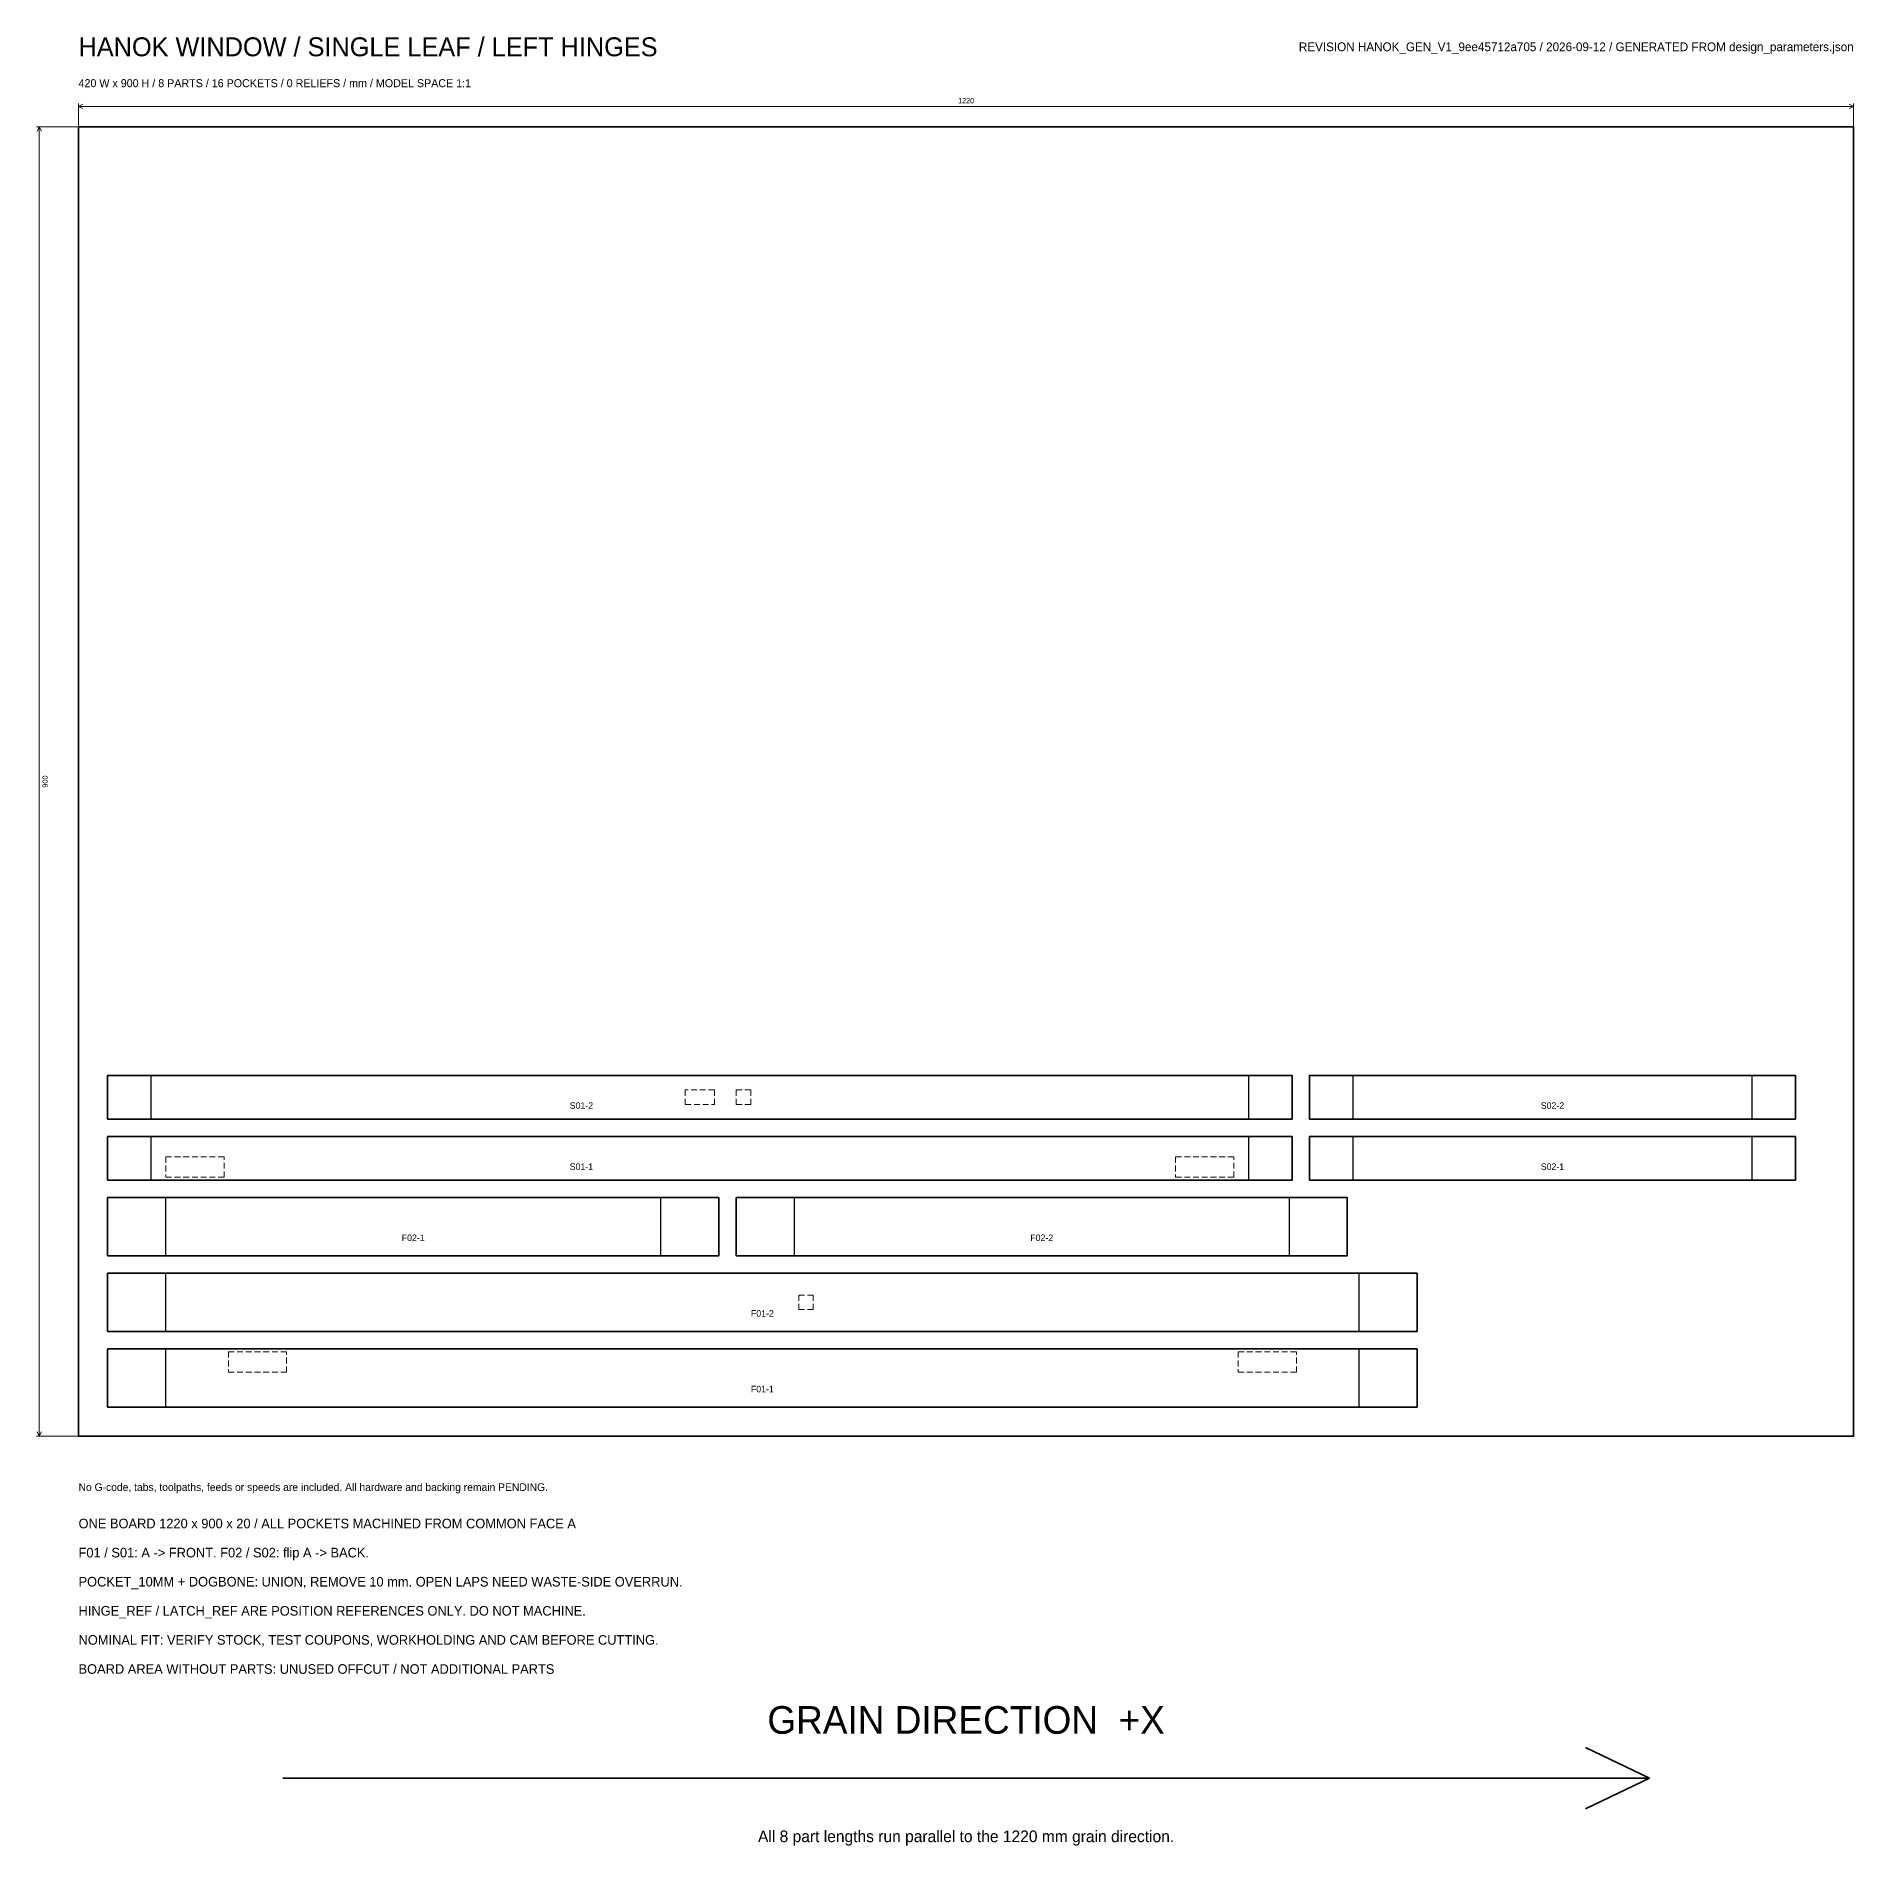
# Model space of a CAD drawing. Header units: millimetres. Extents: x -29 to 2440, y -456 to 1090.
# Drawn here: x -29 to 1220, y -281 to 962 of the extents above; entities that cross this region are included whole.
import ezdxf
from ezdxf.enums import TextEntityAlignment as Align

# ---------------------------------------------------------------- set-up
doc = ezdxf.new("R2010")
doc.units = ezdxf.units.MM
doc.linetypes.add('REF_DASH', pattern=[6, 4, -2])
for name, color, linetype, lineweight in [('BOARD_BOUNDARY', 8, 'Continuous', 35), ('CUT_THROUGH', 7, 'Continuous', 35), ('DIMENSIONS', 3, 'Continuous', 18), ('GRAIN_DIRECTION', 3, 'Continuous', 35), ('HINGE_REF', 4, 'REF_DASH', 18), ('LATCH_REF', 4, 'REF_DASH', 18), ('NOTES', 7, 'Continuous', 18), ('PART_ID', 7, 'Continuous', 18), ('POCKET_10MM', 30, 'Continuous', 25)]:
    doc.layers.add(name, color=color, linetype=linetype, lineweight=lineweight)

msp = doc.modelspace()

# ---------------------------------------------------------------- linework, layer by layer
at = {"layer": 'BOARD_BOUNDARY'}
msp.add_lwpolyline([(0, 0), (1220, 0), (1220, 900), (0, 900)], close=True, dxfattribs=at)
at = {"layer": 'CUT_THROUGH'}
for points in [[(20, 218), (834, 218), (834, 248), (20, 248)], [(846, 218), (1180, 218), (1180, 248), (846, 248)], [(20, 176), (834, 176), (834, 206), (20, 206)], [(846, 176), (1180, 176), (1180, 206), (846, 206)], [(20, 124), (440, 124), (440, 164), (20, 164)], [(452, 124), (872, 124), (872, 164), (452, 164)], [(20, 72), (920, 72), (920, 112), (20, 112)], [(20, 20), (920, 20), (920, 60), (20, 60)]]:
    msp.add_lwpolyline(points, close=True, dxfattribs=at)
at = {"layer": 'DIMENSIONS'}
for p, q in [((0, 900), (0, 916)), ((0, 914), (3, 915.5)), ((0, 914), (1220, 914)), ((0, 914), (3, 912.5)), ((1220, 914), (1217, 915.5)), ((1220, 914), (1217, 912.5)), ((1220, 900), (1220, 916)), ((0, 900), (-29, 900)), ((-27, 900), (-28.5, 897)), ((-27, 0), (-27, 900)), ((-27, 900), (-25.5, 897)), ((0, 0), (-29, 0)), ((-27, 0), (-28.5, 3)), ((-27, 0), (-25.5, 3))]:
    msp.add_line(p, q, dxfattribs=at)
at = {"layer": 'GRAIN_DIRECTION'}
for p, q in [((1079.7, -235), (1035.7, -214)), ((140.3, -235), (1079.7, -235)), ((1079.7, -235), (1035.7, -256))]:
    msp.add_line(p, q, dxfattribs=at)
at = {"layer": 'HINGE_REF'}
for points in [[(100, 192), (60, 192), (60, 178), (100, 178)], [(794, 192), (754, 192), (754, 178), (794, 178)], [(143, 58), (103, 58), (103, 44), (143, 44)], [(837, 58), (797, 58), (797, 44), (837, 44)]]:
    msp.add_lwpolyline(points, close=True, dxfattribs=at)
at = {"layer": 'LATCH_REF'}
for points in [[(417, 228), (437, 228), (437, 238), (417, 238)], [(452, 228), (462, 228), (462, 238), (452, 238)], [(495, 87), (505, 87), (505, 97), (495, 97)]]:
    msp.add_lwpolyline(points, close=True, dxfattribs=at)
at = {"layer": 'POCKET_10MM'}
for points in [[(20, 218), (50, 218), (50, 248), (20, 248)], [(804, 218), (834, 218), (834, 248), (804, 248)], [(846, 218), (876, 218), (876, 248), (846, 248)], [(1150, 218), (1180, 218), (1180, 248), (1150, 248)], [(20, 176), (50, 176), (50, 206), (20, 206)], [(804, 176), (834, 176), (834, 206), (804, 206)], [(846, 176), (876, 176), (876, 206), (846, 206)], [(1150, 176), (1180, 176), (1180, 206), (1150, 206)], [(20, 124), (60, 124), (60, 164), (20, 164)], [(400, 124), (440, 124), (440, 164), (400, 164)], [(452, 124), (492, 124), (492, 164), (452, 164)], [(832, 124), (872, 124), (872, 164), (832, 164)], [(20, 72), (60, 72), (60, 112), (20, 112)], [(880, 72), (920, 72), (920, 112), (880, 112)], [(20, 20), (60, 20), (60, 60), (20, 60)], [(880, 20), (920, 20), (920, 60), (880, 60)]]:
    msp.add_lwpolyline(points, close=True, dxfattribs=at)

# ---------------------------------------------------------------- texts
at = {"layer": 'DIMENSIONS'}
msp.add_text('1220', height=3.6, dxfattribs=at).set_placement((610, 918), align=Align.MIDDLE_CENTER)
msp.add_text('900', height=3.6, rotation=90, dxfattribs=at).set_placement((-23, 450), align=Align.MIDDLE_CENTER)
at = {"layer": 'GRAIN_DIRECTION'}
msp.add_text('GRAIN DIRECTION  +X', height=19, dxfattribs=at).set_placement((610, -195), align=Align.MIDDLE_CENTER)
at = {"layer": 'NOTES'}
for s, height, p in [('HANOK WINDOW / SINGLE LEAF / LEFT HINGES', 13, (0, 955)), ('420 W x 900 H / 8 PARTS / 16 POCKETS / 0 RELIEFS / mm / MODEL SPACE 1:1', 5.5, (0, 930)), ('No G-code, tabs, toolpaths, feeds or speeds are included. All hardware and backing remain PENDING.', 5.3, (0, -35)), ('ONE BOARD 1220 x 900 x 20 / ALL POCKETS MACHINED FROM COMMON FACE A', 6.6, (0, -60)), ('F01 / S01: A -> FRONT. F02 / S02: flip A -> BACK.', 6.6, (0, -80)), ('POCKET_10MM + DOGBONE: UNION, REMOVE 10 mm. OPEN LAPS NEED WASTE-SIDE OVERRUN.', 6.6, (0, -100)), ('HINGE_REF / LATCH_REF ARE POSITION REFERENCES ONLY. DO NOT MACHINE.', 6.6, (0, -120)), ('NOMINAL FIT: VERIFY STOCK, TEST COUPONS, WORKHOLDING AND CAM BEFORE CUTTING.', 6.6, (0, -140)), ('BOARD AREA WITHOUT PARTS: UNUSED OFFCUT / NOT ADDITIONAL PARTS', 6.6, (0, -160))]:
    msp.add_text(s, height=height, dxfattribs=at).set_placement(p, align=Align.MIDDLE_LEFT)
msp.add_text('REVISION HANOK_GEN_V1_9ee45712a705 / 2026-09-12 / GENERATED FROM design_parameters.json', height=6, dxfattribs=at).set_placement((1220, 955), align=Align.MIDDLE_RIGHT)
msp.add_text('All 8 part lengths run parallel to the 1220 mm grain direction.', height=8, dxfattribs=at).set_placement((610, -275), align=Align.MIDDLE_CENTER)
at = {"layer": 'PART_ID'}
for s, p in [('S01-2', (345.6, 227.3)), ('S02-2', (1013, 227.3)), ('S01-1', (345.6, 185.3)), ('S02-1', (1013, 185.3)), ('F02-1', (230, 136.4)), ('F02-2', (662, 136.4)), ('F01-2', (470, 84.4)), ('F01-1', (470, 32.4))]:
    msp.add_text(s, height=4.5, dxfattribs=at).set_placement(p, align=Align.MIDDLE_CENTER)

doc.saveas('drawing.dxf')
